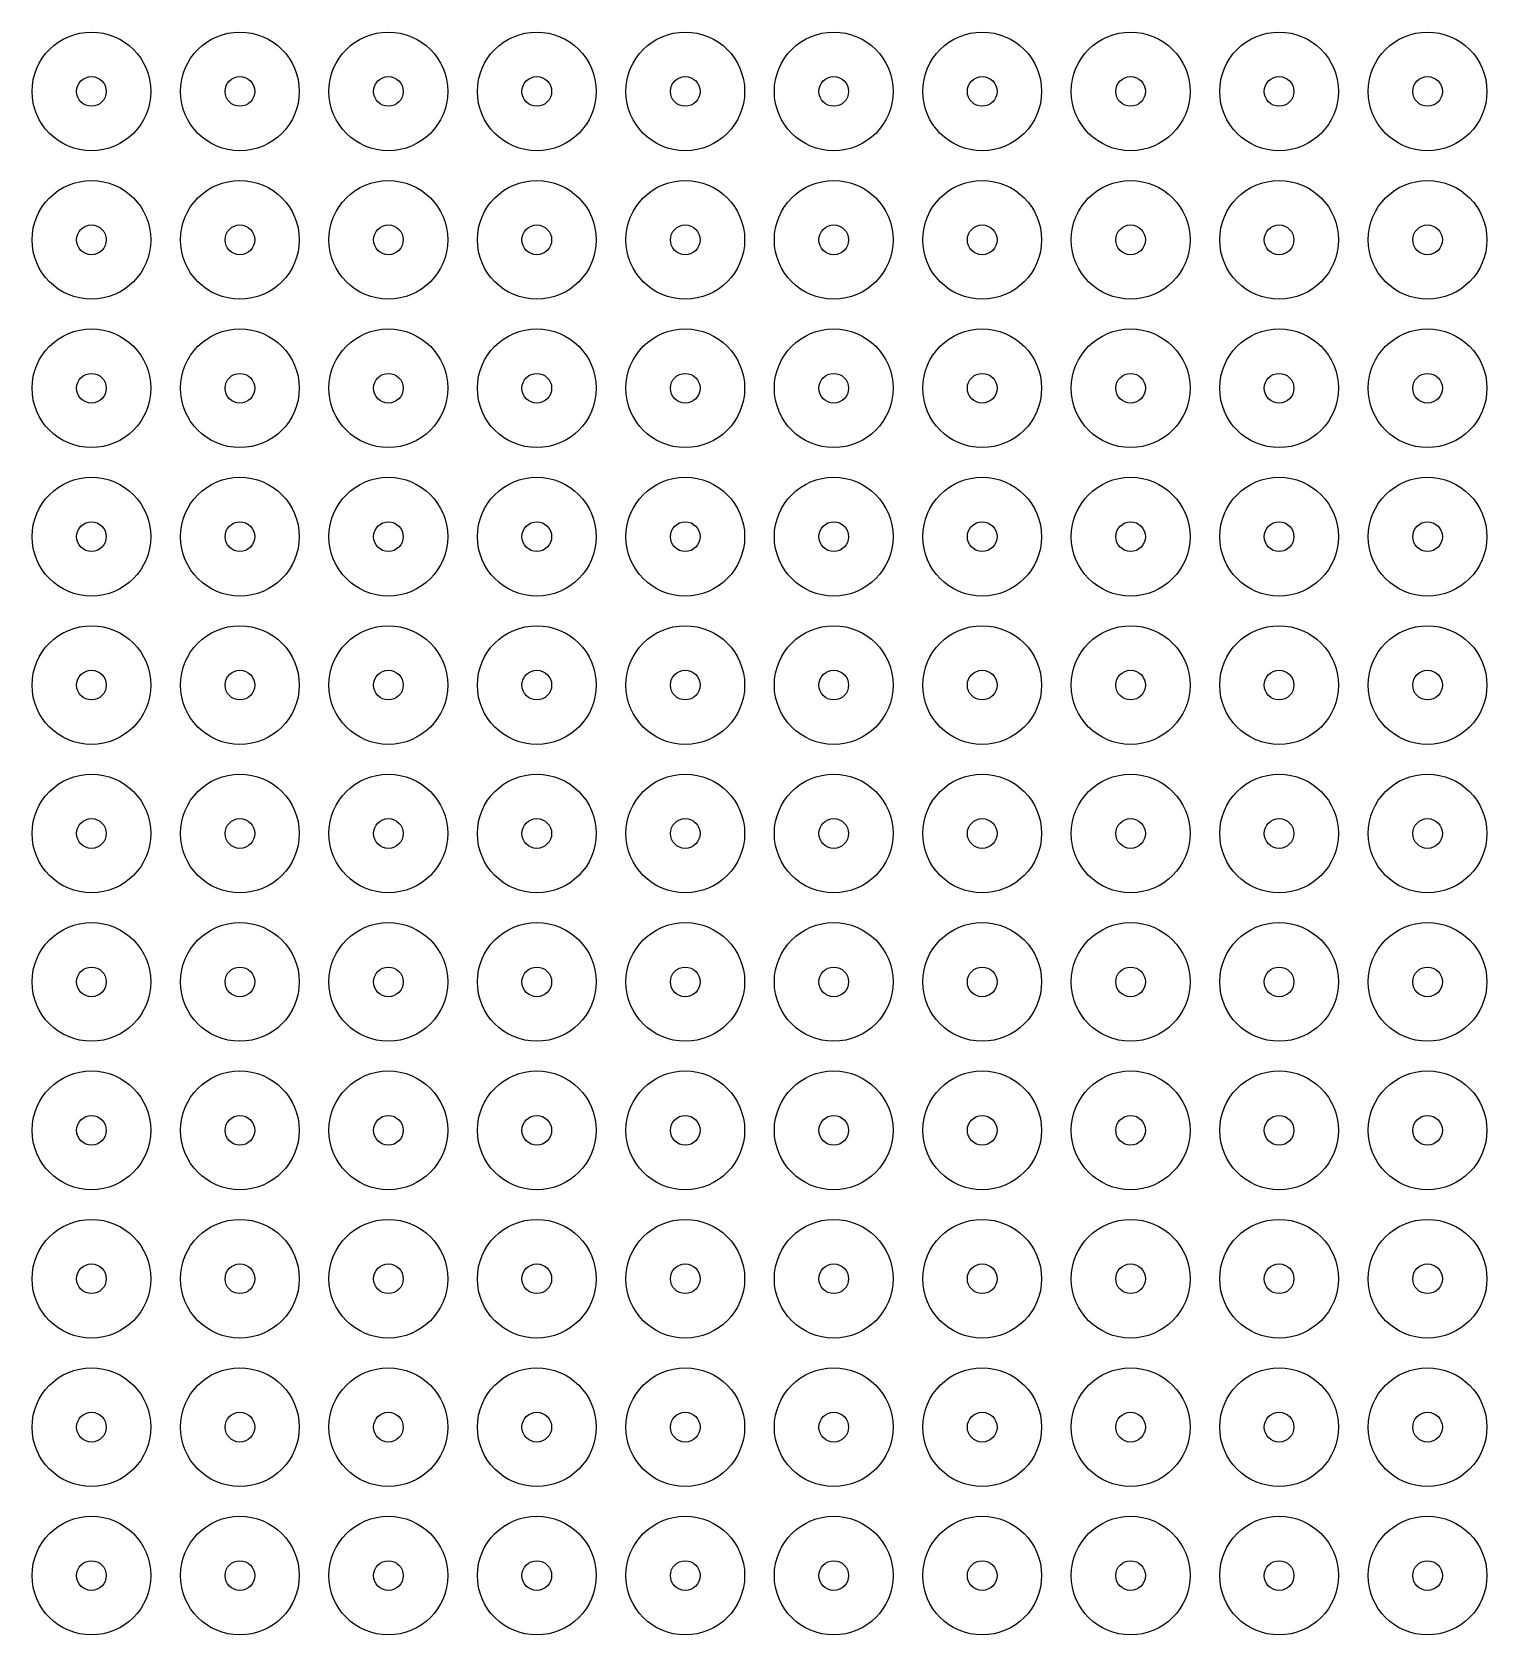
# Model space of a CAD drawing. Header units: millimetres. Extents: x -4 to 94, y -4 to 104.
import ezdxf

# ---------------------------------------------------------------- set-up
doc = ezdxf.new("R2010")
doc.units = ezdxf.units.MM

msp = doc.modelspace()

# ---------------------------------------------------------------- linework, layer by layer
at = {"color": 7, "linetype": 'Continuous', "lineweight": 25}
for centre, radius in [((0, 100), 4), ((10, 100), 4), ((20, 100), 4), ((30, 100), 4), ((40, 100), 4), ((50, 100), 4), ((60, 100), 4), ((70, 100), 4), ((80, 100), 4), ((90, 100), 4), ((0, 100), 1), ((10, 100), 1), ((20, 100), 1), ((30, 100), 1), ((40, 100), 1), ((50, 100), 1), ((60, 100), 1), ((70, 100), 1), ((80, 100), 1), ((90, 100), 1), ((0, 90), 4), ((10, 90), 4), ((20, 90), 4), ((30, 90), 4), ((40, 90), 4), ((50, 90), 4), ((60, 90), 4), ((70, 90), 4), ((80, 90), 4), ((90, 90), 4), ((0, 90), 1), ((10, 90), 1), ((20, 90), 1), ((30, 90), 1), ((40, 90), 1), ((50, 90), 1), ((60, 90), 1), ((70, 90), 1), ((80, 90), 1), ((90, 90), 1), ((0, 80), 4), ((10, 80), 4), ((20, 80), 4), ((30, 80), 4), ((40, 80), 4), ((50, 80), 4), ((60, 80), 4), ((70, 80), 4), ((80, 80), 4), ((90, 80), 4), ((0, 80), 1), ((10, 80), 1), ((20, 80), 1), ((30, 80), 1), ((40, 80), 1), ((50, 80), 1), ((60, 80), 1), ((70, 80), 1), ((80, 80), 1), ((90, 80), 1), ((0, 70), 4), ((10, 70), 4), ((20, 70), 4), ((30, 70), 4), ((40, 70), 4), ((50, 70), 4), ((60, 70), 4), ((70, 70), 4), ((80, 70), 4), ((90, 70), 4), ((0, 70), 1), ((10, 70), 1), ((20, 70), 1), ((30, 70), 1), ((40, 70), 1), ((50, 70), 1), ((60, 70), 1), ((70, 70), 1), ((80, 70), 1), ((90, 70), 1), ((0, 60), 4), ((10, 60), 4), ((20, 60), 4), ((30, 60), 4), ((40, 60), 4), ((50, 60), 4), ((60, 60), 4), ((70, 60), 4), ((80, 60), 4), ((90, 60), 4), ((0, 60), 1), ((10, 60), 1), ((20, 60), 1), ((30, 60), 1), ((40, 60), 1), ((50, 60), 1), ((60, 60), 1), ((70, 60), 1), ((80, 60), 1), ((90, 60), 1), ((0, 50), 4), ((10, 50), 4), ((20, 50), 4), ((30, 50), 4), ((60, 50), 4), ((70, 50), 4), ((80, 50), 4), ((90, 50), 4), ((40, 50), 4), ((50, 50), 4), ((0, 50), 1), ((10, 50), 1), ((20, 50), 1), ((30, 50), 1), ((40, 50), 1), ((50, 50), 1), ((60, 50), 1), ((70, 50), 1), ((80, 50), 1), ((90, 50), 1), ((0, 40), 4), ((10, 40), 4), ((20, 40), 4), ((30, 40), 4), ((40, 40), 4), ((50, 40), 4), ((60, 40), 4), ((70, 40), 4), ((80, 40), 4), ((90, 40), 4), ((0, 40), 1), ((10, 40), 1), ((20, 40), 1), ((30, 40), 1), ((40, 40), 1), ((50, 40), 1), ((60, 40), 1), ((70, 40), 1), ((80, 40), 1), ((90, 40), 1), ((0, 30), 4), ((10, 30), 4), ((20, 30), 4), ((30, 30), 4), ((40, 30), 4), ((50, 30), 4), ((60, 30), 4), ((70, 30), 4), ((80, 30), 4), ((90, 30), 4), ((0, 30), 1), ((10, 30), 1), ((20, 30), 1), ((30, 30), 1), ((40, 30), 1), ((50, 30), 1), ((60, 30), 1), ((70, 30), 1), ((80, 30), 1), ((90, 30), 1), ((0, 20), 4), ((10, 20), 4), ((20, 20), 4), ((30, 20), 4), ((40, 20), 4), ((50, 20), 4), ((60, 20), 4), ((70, 20), 4), ((80, 20), 4), ((90, 20), 4), ((0, 20), 1), ((10, 20), 1), ((20, 20), 1), ((30, 20), 1), ((40, 20), 1), ((50, 20), 1), ((60, 20), 1), ((70, 20), 1), ((80, 20), 1), ((90, 20), 1), ((0, 10), 4), ((10, 10), 4), ((20, 10), 4), ((30, 10), 4), ((40, 10), 4), ((50, 10), 4), ((60, 10), 4), ((70, 10), 4), ((80, 10), 4), ((90, 10), 4), ((0, 10), 1), ((10, 10), 1), ((20, 10), 1), ((30, 10), 1), ((40, 10), 1), ((50, 10), 1), ((60, 10), 1), ((70, 10), 1), ((80, 10), 1), ((90, 10), 1), ((0, 0), 4), ((10, 0), 4), ((20, 0), 4), ((30, 0), 4), ((40, 0), 4), ((50, 0), 4), ((60, 0), 4), ((70, 0), 4), ((80, 0), 4), ((90, 0), 4), ((0, 0), 1), ((10, 0), 1), ((20, 0), 1), ((30, 0), 1), ((40, 0), 1), ((50, 0), 1), ((60, 0), 1), ((70, 0), 1), ((80, 0), 1), ((90, 0), 1)]:
    msp.add_circle(centre, radius, dxfattribs=at)

doc.saveas('drawing.dxf')
